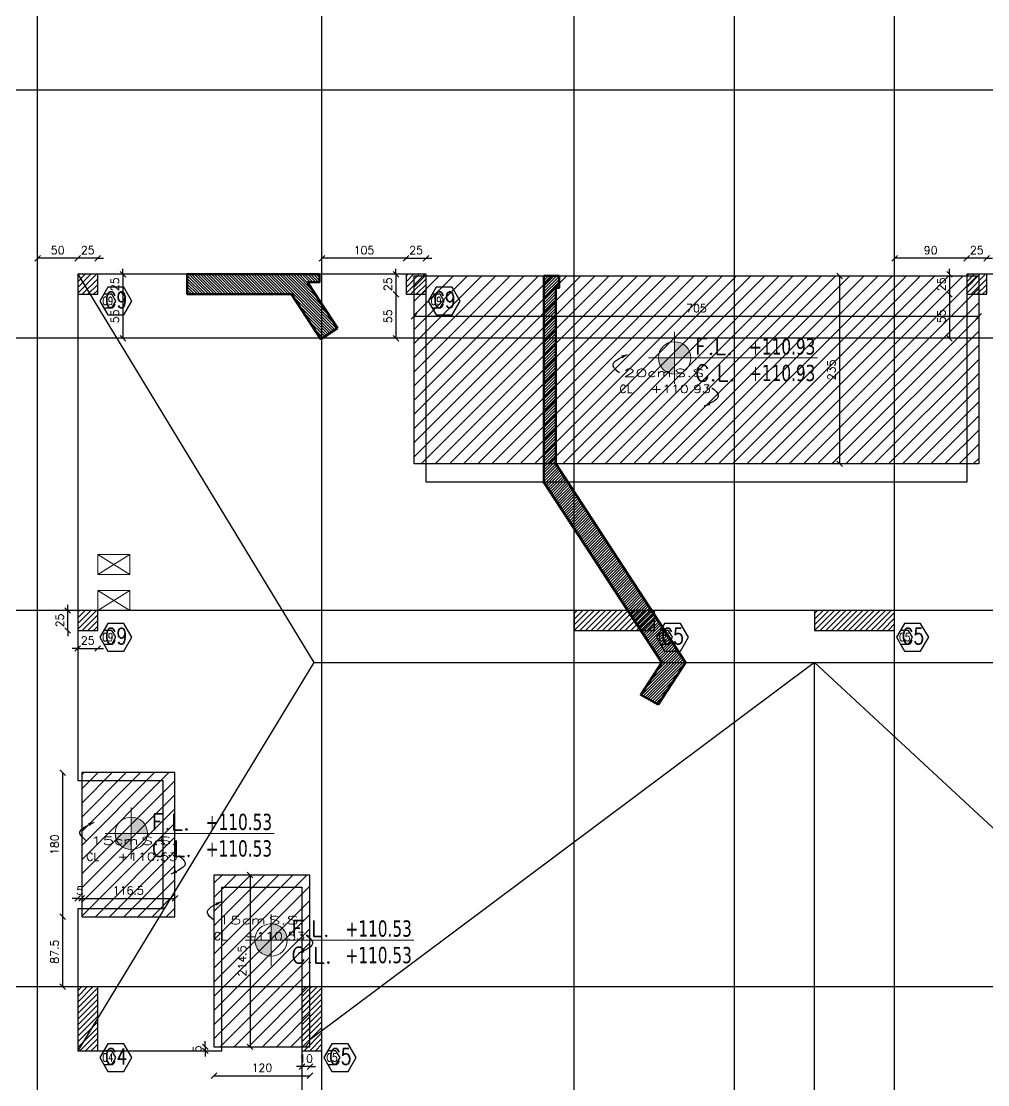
# Model space of a CAD drawing. Header units: inches. Extents: x -48 to 777, y -156 to 510.
# Drawn here: x 640.67 to 652.74, y -108.08 to -94.79 of the extents above; entities that cross this region are included whole.
import ezdxf
from ezdxf.enums import TextEntityAlignment as Align

# ---------------------------------------------------------------- set-up
doc = ezdxf.new("R2010")
doc.units = ezdxf.units.IN
doc.header["$MEASUREMENT"] = 0
doc.linetypes.add('NUHA', pattern=[1.45, 0.75, -0.25, 0.2, -0.25])
doc.layers.get('Defpoints').update_dxf_attribs({"lineweight": 5})
for name, color, linetype, lineweight in [('A-PILLARS', 1, 'Continuous', 60), ('A-SIGNS1', 20, 'Continuous', 15), ('A-SIGNS2', 30, 'Continuous', 15), ('H-PILLARS', 61, 'Continuous', 5), ('str-shaft', 1, 'Continuous', 5)]:
    doc.layers.add(name, color=color, linetype=linetype, lineweight=lineweight)
doc.layers.add('HH-DARK GREY', color=7, linetype='Continuous', lineweight=5, true_color=0x404040)
for name, color, linetype in [('Str-Axes', 8, 'Continuous'), ('str-col-hatch', 8, 'Continuous'), ('str-COL-TAG-100', 1, 'Continuous'), ('str-COL-TAG-50', 7, 'Continuous'), ('str-columns', 3, 'Continuous'), ('str-sunken-slabs', 5, 'Continuous')]:
    doc.layers.add(name, color=color, linetype=linetype)
doc.styles.add('ROMAN', font='ROMANS.SHX')
doc.styles.add('ROMAND', font='verdana.ttf')
doc.styles.add('ROMANS', font='romans__.ttf', dxfattribs={"height": 0.14})
doc.dimstyles.new('structure', dxfattribs={"dimtxt": 0.1, "dimasz": 0.07, "dimexe": 0.18, "dimexo": 1, "dimgap": 0.05, "dimtad": 1, "dimdec": 1, "dimlfac": 100, "dimrnd": 0.5, "dimdsep": 46, "dimtxsty": 'ROMAN', "dimblk1": 'OBLIQUE', "dimblk2": 'OBLIQUE', "dimsah": 1, "dimcen": 0.009, "dimse1": 1, "dimse2": 1, "dimclrd": 4, "dimclre": 9, "dimclrt": 1, "dimadec": 0, "dimazin": 0, "dimtfac": 0.066667, "dimtdec": 1, "dimtix": 1, "dimtmove": 2, "dimatfit": 3, "dimldrblk": 'OBLIQUE', "dimfxl": 0.18, "dimtolj": 1, "dimarcsym": 0})
pattern_1 = [(45, (645.39616, -335.52274), (-0.08838835, 0.08838835), [])]
pattern_2 = [(225, (452.044224, -42.36952), (0.0176776695, -0.0176776695), [])]
pattern_3 = [(315, (587.050737, -292.808383), (0.0176776695, 0.0176776695), [])]

# ---------------------------------------------------------------- blocks, each defined once
blk = doc.blocks.new('GXFHGCGFCD')
at = {"layer": 'A-SIGNS1', "linetype": 'NUHA'}
h = blk.add_hatch(color=256, dxfattribs=at)
h.paths.add_polyline_path([(90.382, 61.33), (90.382, 61.17), (90.542, 61.17, 0.414214)])
h.paths.add_polyline_path([(90.382, 61.17), (90.222, 61.17, 0.414214), (90.382, 61.01)])
at = {"layer": 'A-SIGNS1'}
for p, q in [((90.382, 60.914), (90.382, 61.426)), ((90.126, 61.17), (91.79, 61.17))]:
    blk.add_line(p, q, dxfattribs=at)
blk.add_circle((90.382, 61.17), 0.16, dxfattribs=at)
blk = doc.blocks.new('DGXFHXFGDFD')
at = {"layer": 'A-SIGNS1'}
blk.add_blockref('GXFHGCGFCD', (0, 0), dxfattribs=at)
at = {"layer": 'A-SIGNS2', "linetype": 'NUHA', "style": 'ROMANS'}
for s, p in [('F.L.', (90.583, 61.203)), ('C.L.', (90.583, 60.941))]:
    blk.add_text(s, height=0.16, dxfattribs=at).set_placement(p)
at = {"layer": 'A-SIGNS2', "style": 'ROMANS', "width": 0.910135, "flags": 4}
for tag, p, p2 in [('NIV.FINI', (91.116, 61.203), (91.79, 61.203)), ('NIV.BETON', (91.116, 60.941), (91.79, 60.941))]:
    blk.add_attdef(tag, text='', height=0.16, dxfattribs=at).set_placement(p, p2, align=Align.FIT)
blk = doc.blocks.new('tags')
at = {"layer": 'str-COL-TAG-100', "color": 2}
blk.add_lwpolyline([(0.125, -0.262), (0.325, -0.262), (0.425, -0.088), (0.325, 0.085), (0.125, 0.085), (0.025, -0.088)], close=True, dxfattribs=at)
at = {"layer": 'str-COL-TAG-50', "color": 2}
blk.add_lwpolyline([(0.075, -0.175), (0.175, -0.175), (0.225, -0.088), (0.175, -0.002), (0.075, -0.002), (0.025, -0.088)], close=True, dxfattribs=at)
at = {"layer": 'str-COL-TAG-100', "color": 1, "style": 'ROMANS', "width": 0.699426}
blk.add_attdef('NUMBER', text='', height=0.2, dxfattribs=at).set_placement((0.092, -0.174), (0.368, -0.174), align=Align.FIT)
at = {"layer": 'str-COL-TAG-50', "color": 1, "style": 'ROMANS', "width": 0.697102}
blk.add_attdef('NUMBER', text='', height=0.1, dxfattribs=at).set_placement((0.056, -0.138), (0.194, -0.138), align=Align.FIT)
blk = doc.blocks.new('_Oblique')
at = {"color": 0, "linetype": 'ByBlock', "lineweight": -2}
blk.add_line((-0.5, -0.5), (0.5, 0.5), dxfattribs=at)
blk = doc.blocks.new('*D2442')
at = {"layer": 'Defpoints', "color": 0, "transparency": 16777216}
for p in [(645.473, -98.204), (645.347, -98.754), (645.473, -98.754)]:
    blk.add_point(p, dxfattribs=at)
at = {"layer": 'str-sunken-slabs', "color": 4, "lineweight": -2, "transparency": 16777216}
blk.add_line((645.347, -98.204), (645.347, -98.754), dxfattribs=at)
at = {"layer": 'str-sunken-slabs', "color": 4, "lineweight": -2, "transparency": 16777216, "xscale": 0.07, "yscale": 0.07, "zscale": 0.07}
for p, rotation in [((645.347, -98.204), 90), ((645.347, -98.754), 270)]:
    blk.add_blockref('_Oblique', p, dxfattribs=dict(at, rotation=rotation))
at = {"layer": 'str-sunken-slabs', "color": 1, "transparency": 16777216, "insert": (645.247, -98.479), "char_height": 0.1, "attachment_point": 5, "rotation": 90, "style": 'ROMAN'}
blk.add_mtext('\\A1;55', dxfattribs=at)
blk = doc.blocks.new('*D2443')
at = {"layer": 'Defpoints', "color": 0, "transparency": 16777216}
for p in [(645.473, -97.954), (645.347, -98.204), (645.473, -98.204)]:
    blk.add_point(p, dxfattribs=at)
at = {"layer": 'str-sunken-slabs', "color": 4, "lineweight": -2, "transparency": 16777216}
for p, q in [((645.347, -97.954), (645.347, -97.884)), ((645.347, -97.954), (645.347, -98.204)), ((645.347, -98.204), (645.347, -98.274))]:
    blk.add_line(p, q, dxfattribs=at)
at = {"layer": 'str-sunken-slabs', "color": 4, "lineweight": -2, "transparency": 16777216, "xscale": 0.07, "yscale": 0.07, "zscale": 0.07}
for p, rotation in [((645.347, -97.954), 270), ((645.347, -98.204), 90)]:
    blk.add_blockref('_Oblique', p, dxfattribs=dict(at, rotation=rotation))
at = {"layer": 'str-sunken-slabs', "color": 1, "transparency": 16777216, "insert": (645.247, -98.079), "char_height": 0.1, "attachment_point": 5, "rotation": 90, "style": 'ROMAN'}
blk.add_mtext('\\A1;25', dxfattribs=at)
blk = doc.blocks.new('*D2444')
at = {"layer": 'Defpoints', "color": 0, "transparency": 16777216}
for p in [(645.723, -97.754), (645.473, -97.954), (645.723, -97.954)]:
    blk.add_point(p, dxfattribs=at)
at = {"layer": 'str-sunken-slabs', "color": 4, "lineweight": -2, "transparency": 16777216}
for p, q in [((645.473, -97.754), (645.403, -97.754)), ((645.473, -97.754), (645.723, -97.754)), ((645.723, -97.754), (645.793, -97.754))]:
    blk.add_line(p, q, dxfattribs=at)
at = {"layer": 'str-sunken-slabs', "color": 4, "lineweight": -2, "transparency": 16777216, "xscale": 0.07, "yscale": 0.07, "zscale": 0.07}
blk.add_blockref('_Oblique', (645.473, -97.754), dxfattribs=at)
at = {"layer": 'str-sunken-slabs', "color": 4, "lineweight": -2, "transparency": 16777216, "xscale": 0.07, "yscale": 0.07, "zscale": 0.07, "rotation": 180}
blk.add_blockref('_Oblique', (645.723, -97.754), dxfattribs=at)
at = {"layer": 'str-sunken-slabs', "color": 1, "transparency": 16777216, "insert": (645.598, -97.654), "char_height": 0.1, "attachment_point": 5, "style": 'ROMAN'}
blk.add_mtext('\\A1;25', dxfattribs=at)
blk = doc.blocks.new('*D2445')
at = {"layer": 'Defpoints', "color": 0, "transparency": 16777216}
for p in [(644.423, -97.754), (644.423, -97.954), (645.473, -97.954)]:
    blk.add_point(p, dxfattribs=at)
at = {"layer": 'str-sunken-slabs', "color": 4, "lineweight": -2, "transparency": 16777216}
blk.add_line((645.473, -97.754), (644.423, -97.754), dxfattribs=at)
at = {"layer": 'str-sunken-slabs', "color": 4, "lineweight": -2, "transparency": 16777216, "xscale": 0.07, "yscale": 0.07, "zscale": 0.07}
for p, rotation in [((644.423, -97.754), 179.9999999999985), ((645.473, -97.754), 359.9999999999985)]:
    blk.add_blockref('_Oblique', p, dxfattribs=dict(at, rotation=rotation))
at = {"layer": 'str-sunken-slabs', "color": 1, "transparency": 16777216, "insert": (644.948, -97.654), "char_height": 0.1, "attachment_point": 5, "style": 'ROMAN'}
blk.add_mtext('\\A1;105', dxfattribs=at)
blk = doc.blocks.new('*D2446')
at = {"layer": 'Defpoints', "color": 0, "transparency": 16777216}
for p in [(641.373, -97.754), (641.373, -97.954), (641.623, -97.954)]:
    blk.add_point(p, dxfattribs=at)
at = {"layer": 'str-sunken-slabs', "color": 4, "lineweight": -2, "transparency": 16777216}
for p, q in [((641.373, -97.754), (641.303, -97.754)), ((641.623, -97.754), (641.373, -97.754)), ((641.623, -97.754), (641.693, -97.754))]:
    blk.add_line(p, q, dxfattribs=at)
at = {"layer": 'str-sunken-slabs', "color": 4, "lineweight": -2, "transparency": 16777216, "xscale": 0.07, "yscale": 0.07, "zscale": 0.07}
blk.add_blockref('_Oblique', (641.373, -97.754), dxfattribs=at)
at = {"layer": 'str-sunken-slabs', "color": 4, "lineweight": -2, "transparency": 16777216, "xscale": 0.07, "yscale": 0.07, "zscale": 0.07, "rotation": 180}
blk.add_blockref('_Oblique', (641.623, -97.754), dxfattribs=at)
at = {"layer": 'str-sunken-slabs', "color": 1, "transparency": 16777216, "insert": (641.498, -97.654), "char_height": 0.1, "attachment_point": 5, "style": 'ROMAN'}
blk.add_mtext('\\A1;25', dxfattribs=at)
blk = doc.blocks.new('*D2447')
at = {"layer": 'Defpoints', "color": 0, "transparency": 16777216}
for p in [(640.873, -97.754), (640.873, -97.954), (641.373, -97.954)]:
    blk.add_point(p, dxfattribs=at)
at = {"layer": 'str-sunken-slabs', "color": 4, "lineweight": -2, "transparency": 16777216}
blk.add_line((641.373, -97.754), (640.873, -97.754), dxfattribs=at)
at = {"layer": 'str-sunken-slabs', "color": 4, "lineweight": -2, "transparency": 16777216, "xscale": 0.07, "yscale": 0.07, "zscale": 0.07}
for p, rotation in [((640.873, -97.754), 180.0000000133402), ((641.373, -97.754), 1.334020893750676e-08)]:
    blk.add_blockref('_Oblique', p, dxfattribs=dict(at, rotation=rotation))
at = {"layer": 'str-sunken-slabs', "color": 1, "transparency": 16777216, "insert": (641.123, -97.654), "char_height": 0.1, "attachment_point": 5, "rotation": 0, "style": 'ROMAN'}
blk.add_mtext('\\A1;50', dxfattribs=at)
blk = doc.blocks.new('*D2448')
at = {"layer": 'Defpoints', "color": 0, "transparency": 16777216}
for p in [(641.623, -97.954), (641.623, -98.204), (641.937, -98.204)]:
    blk.add_point(p, dxfattribs=at)
at = {"layer": 'str-sunken-slabs', "color": 4, "lineweight": -2, "transparency": 16777216}
for p, q in [((641.937, -97.954), (641.937, -97.884)), ((641.937, -97.954), (641.937, -98.204)), ((641.937, -98.204), (641.937, -98.274))]:
    blk.add_line(p, q, dxfattribs=at)
at = {"layer": 'str-sunken-slabs', "color": 4, "lineweight": -2, "transparency": 16777216, "xscale": 0.07, "yscale": 0.07, "zscale": 0.07}
for p, rotation in [((641.937, -97.954), 270), ((641.937, -98.204), 90)]:
    blk.add_blockref('_Oblique', p, dxfattribs=dict(at, rotation=rotation))
at = {"layer": 'str-sunken-slabs', "color": 1, "transparency": 16777216, "insert": (641.837, -98.079), "char_height": 0.1, "attachment_point": 5, "rotation": 90, "style": 'ROMAN'}
blk.add_mtext('\\A1;25', dxfattribs=at)
blk = doc.blocks.new('*D2449')
at = {"layer": 'Defpoints', "color": 0, "transparency": 16777216}
for p in [(641.623, -98.204), (641.623, -98.754), (641.937, -98.754)]:
    blk.add_point(p, dxfattribs=at)
at = {"layer": 'str-sunken-slabs', "color": 4, "lineweight": -2, "transparency": 16777216}
blk.add_line((641.937, -98.204), (641.937, -98.754), dxfattribs=at)
at = {"layer": 'str-sunken-slabs', "color": 4, "lineweight": -2, "transparency": 16777216, "xscale": 0.07, "yscale": 0.07, "zscale": 0.07}
for p, rotation in [((641.937, -98.204), 90), ((641.937, -98.754), 270)]:
    blk.add_blockref('_Oblique', p, dxfattribs=dict(at, rotation=rotation))
at = {"layer": 'str-sunken-slabs', "color": 1, "transparency": 16777216, "insert": (641.837, -98.479), "char_height": 0.1, "attachment_point": 5, "rotation": 90, "style": 'ROMAN'}
blk.add_mtext('\\A1;55', dxfattribs=at)
blk = doc.blocks.new('*D2450')
at = {"layer": 'Defpoints', "color": 0, "transparency": 16777216}
for p in [(652.473, -97.754), (652.473, -97.954), (652.723, -97.954)]:
    blk.add_point(p, dxfattribs=at)
at = {"layer": 'str-sunken-slabs', "color": 4, "lineweight": -2, "transparency": 16777216}
for p, q in [((652.473, -97.754), (652.403, -97.754)), ((652.723, -97.754), (652.473, -97.754)), ((652.723, -97.754), (652.793, -97.754))]:
    blk.add_line(p, q, dxfattribs=at)
at = {"layer": 'str-sunken-slabs', "color": 4, "lineweight": -2, "transparency": 16777216, "xscale": 0.07, "yscale": 0.07, "zscale": 0.07}
blk.add_blockref('_Oblique', (652.473, -97.754), dxfattribs=at)
at = {"layer": 'str-sunken-slabs', "color": 4, "lineweight": -2, "transparency": 16777216, "xscale": 0.07, "yscale": 0.07, "zscale": 0.07, "rotation": 180}
blk.add_blockref('_Oblique', (652.723, -97.754), dxfattribs=at)
at = {"layer": 'str-sunken-slabs', "color": 1, "transparency": 16777216, "insert": (652.598, -97.654), "char_height": 0.1, "attachment_point": 5, "style": 'ROMAN'}
blk.add_mtext('\\A1;25', dxfattribs=at)
blk = doc.blocks.new('*D2451')
at = {"layer": 'Defpoints', "color": 0, "transparency": 16777216}
for p in [(651.573, -97.754), (651.573, -97.954), (652.473, -97.954)]:
    blk.add_point(p, dxfattribs=at)
at = {"layer": 'str-sunken-slabs', "color": 4, "lineweight": -2, "transparency": 16777216}
blk.add_line((652.473, -97.754), (651.573, -97.754), dxfattribs=at)
at = {"layer": 'str-sunken-slabs', "color": 4, "lineweight": -2, "transparency": 16777216, "xscale": 0.07, "yscale": 0.07, "zscale": 0.07, "rotation": 180}
blk.add_blockref('_Oblique', (651.573, -97.754), dxfattribs=at)
at = {"layer": 'str-sunken-slabs', "color": 4, "lineweight": -2, "transparency": 16777216, "xscale": 0.07, "yscale": 0.07, "zscale": 0.07}
blk.add_blockref('_Oblique', (652.473, -97.754), dxfattribs=at)
at = {"layer": 'str-sunken-slabs', "color": 1, "transparency": 16777216, "insert": (652.023, -97.654), "char_height": 0.1, "attachment_point": 5, "style": 'ROMAN'}
blk.add_mtext('\\A1;90', dxfattribs=at)
blk = doc.blocks.new('*D2452')
at = {"layer": 'Defpoints', "color": 0, "transparency": 16777216}
for p in [(652.473, -97.954), (652.258, -98.204), (652.473, -98.204)]:
    blk.add_point(p, dxfattribs=at)
at = {"layer": 'str-sunken-slabs', "color": 4, "lineweight": -2, "transparency": 16777216}
for p, q in [((652.258, -97.954), (652.258, -97.884)), ((652.258, -97.954), (652.258, -98.204)), ((652.258, -98.204), (652.258, -98.274))]:
    blk.add_line(p, q, dxfattribs=at)
at = {"layer": 'str-sunken-slabs', "color": 4, "lineweight": -2, "transparency": 16777216, "xscale": 0.07, "yscale": 0.07, "zscale": 0.07}
for p, rotation in [((652.258, -97.954), 270), ((652.258, -98.204), 90)]:
    blk.add_blockref('_Oblique', p, dxfattribs=dict(at, rotation=rotation))
at = {"layer": 'str-sunken-slabs', "color": 1, "transparency": 16777216, "insert": (652.158, -98.079), "char_height": 0.1, "attachment_point": 5, "rotation": 90, "style": 'ROMAN'}
blk.add_mtext('\\A1;25', dxfattribs=at)
blk = doc.blocks.new('*D2453')
at = {"layer": 'Defpoints', "color": 0, "transparency": 16777216}
for p in [(652.473, -98.204), (652.258, -98.754), (652.473, -98.754)]:
    blk.add_point(p, dxfattribs=at)
at = {"layer": 'str-sunken-slabs', "color": 4, "lineweight": -2, "transparency": 16777216}
blk.add_line((652.258, -98.204), (652.258, -98.754), dxfattribs=at)
at = {"layer": 'str-sunken-slabs', "color": 4, "lineweight": -2, "transparency": 16777216, "xscale": 0.07, "yscale": 0.07, "zscale": 0.07}
for p, rotation in [((652.258, -98.204), 90), ((652.258, -98.754), 270)]:
    blk.add_blockref('_Oblique', p, dxfattribs=dict(at, rotation=rotation))
at = {"layer": 'str-sunken-slabs', "color": 1, "transparency": 16777216, "insert": (652.158, -98.479), "char_height": 0.1, "attachment_point": 5, "rotation": 90, "style": 'ROMAN'}
blk.add_mtext('\\A1;55', dxfattribs=at)
blk = doc.blocks.new('*D2456')
at = {"layer": 'Defpoints', "color": 0, "transparency": 16777216}
for p in [(641.373, -102.404), (641.623, -102.404), (641.623, -102.629)]:
    blk.add_point(p, dxfattribs=at)
at = {"layer": 'str-sunken-slabs', "color": 4, "lineweight": -2, "transparency": 16777216}
for p, q in [((641.373, -102.629), (641.303, -102.629)), ((641.373, -102.629), (641.623, -102.629)), ((641.623, -102.629), (641.693, -102.629))]:
    blk.add_line(p, q, dxfattribs=at)
at = {"layer": 'str-sunken-slabs', "color": 4, "lineweight": -2, "transparency": 16777216, "xscale": 0.07, "yscale": 0.07, "zscale": 0.07}
blk.add_blockref('_Oblique', (641.373, -102.629), dxfattribs=at)
at = {"layer": 'str-sunken-slabs', "color": 4, "lineweight": -2, "transparency": 16777216, "xscale": 0.07, "yscale": 0.07, "zscale": 0.07, "rotation": 180}
blk.add_blockref('_Oblique', (641.623, -102.629), dxfattribs=at)
at = {"layer": 'str-sunken-slabs', "color": 1, "transparency": 16777216, "insert": (641.498, -102.529), "char_height": 0.1, "attachment_point": 5, "style": 'ROMAN'}
blk.add_mtext('\\A1;25', dxfattribs=at)
blk = doc.blocks.new('*D2457')
at = {"layer": 'Defpoints', "color": 0, "transparency": 16777216}
for p in [(641.248, -102.154), (641.373, -102.154), (641.373, -102.404)]:
    blk.add_point(p, dxfattribs=at)
at = {"layer": 'str-sunken-slabs', "color": 4, "lineweight": -2, "transparency": 16777216}
for p, q in [((641.248, -102.154), (641.248, -102.084)), ((641.248, -102.404), (641.248, -102.154)), ((641.248, -102.404), (641.248, -102.474))]:
    blk.add_line(p, q, dxfattribs=at)
at = {"layer": 'str-sunken-slabs', "color": 4, "lineweight": -2, "transparency": 16777216, "xscale": 0.07, "yscale": 0.07, "zscale": 0.07}
for p, rotation in [((641.248, -102.154), 270), ((641.248, -102.404), 90)]:
    blk.add_blockref('_Oblique', p, dxfattribs=dict(at, rotation=rotation))
at = {"layer": 'str-sunken-slabs', "color": 1, "transparency": 16777216, "insert": (641.148, -102.279), "char_height": 0.1, "attachment_point": 5, "rotation": 90, "style": 'ROMAN'}
blk.add_mtext('\\A1;25', dxfattribs=at)
blk = doc.blocks.new('*D2461')
at = {"layer": 'Defpoints', "color": 0, "transparency": 16777216}
for p in [(641.423, -105.751), (641.373, -105.88), (641.423, -105.88)]:
    blk.add_point(p, dxfattribs=at)
at = {"layer": 'str-sunken-slabs', "color": 4, "lineweight": -2, "transparency": 16777216}
for p, q in [((641.373, -105.751), (641.303, -105.751)), ((641.373, -105.751), (641.423, -105.751)), ((641.423, -105.751), (641.493, -105.751))]:
    blk.add_line(p, q, dxfattribs=at)
at = {"layer": 'str-sunken-slabs', "color": 4, "lineweight": -2, "transparency": 16777216, "xscale": 0.07, "yscale": 0.07, "zscale": 0.07}
blk.add_blockref('_Oblique', (641.373, -105.751), dxfattribs=at)
at = {"layer": 'str-sunken-slabs', "color": 4, "lineweight": -2, "transparency": 16777216, "xscale": 0.07, "yscale": 0.07, "zscale": 0.07, "rotation": 180}
blk.add_blockref('_Oblique', (641.423, -105.751), dxfattribs=at)
at = {"layer": 'str-sunken-slabs', "color": 1, "transparency": 16777216, "insert": (641.398, -105.651), "char_height": 0.1, "attachment_point": 5, "style": 'ROMAN'}
blk.add_mtext('\\A1;5', dxfattribs=at)
blk = doc.blocks.new('*D2500')
at = {"layer": 'Defpoints', "color": 0, "transparency": 16777216}
for p in [(643.073, -107.605), (644.273, -107.605), (644.273, -107.966)]:
    blk.add_point(p, dxfattribs=at)
at = {"layer": 'str-sunken-slabs', "color": 4, "lineweight": -2, "transparency": 16777216}
blk.add_line((643.073, -107.966), (644.273, -107.966), dxfattribs=at)
at = {"layer": 'str-sunken-slabs', "color": 4, "lineweight": -2, "transparency": 16777216, "xscale": 0.07, "yscale": 0.07, "zscale": 0.07, "rotation": 180}
blk.add_blockref('_Oblique', (643.073, -107.966), dxfattribs=at)
at = {"layer": 'str-sunken-slabs', "color": 4, "lineweight": -2, "transparency": 16777216, "xscale": 0.07, "yscale": 0.07, "zscale": 0.07}
blk.add_blockref('_Oblique', (644.273, -107.966), dxfattribs=at)
at = {"layer": 'str-sunken-slabs', "color": 1, "transparency": 16777216, "insert": (643.673, -107.866), "char_height": 0.1, "attachment_point": 5, "style": 'ROMAN'}
blk.add_mtext('\\A1;120', dxfattribs=at)
blk = doc.blocks.new('*D2501')
at = {"layer": 'Defpoints', "color": 0, "transparency": 16777216}
for p in [(644.173, -107.605), (644.273, -107.605), (644.173, -107.851)]:
    blk.add_point(p, dxfattribs=at)
at = {"layer": 'str-sunken-slabs', "color": 4, "lineweight": -2, "transparency": 16777216}
for p, q in [((644.173, -107.851), (644.103, -107.851)), ((644.273, -107.851), (644.173, -107.851)), ((644.273, -107.851), (644.343, -107.851))]:
    blk.add_line(p, q, dxfattribs=at)
at = {"layer": 'str-sunken-slabs', "color": 4, "lineweight": -2, "transparency": 16777216, "xscale": 0.07, "yscale": 0.07, "zscale": 0.07}
for p, rotation in [((644.173, -107.851), 359.9999999819084), ((644.273, -107.851), 179.9999999819084)]:
    blk.add_blockref('_Oblique', p, dxfattribs=dict(at, rotation=rotation))
at = {"layer": 'str-sunken-slabs', "color": 1, "transparency": 16777216, "insert": (644.223, -107.751), "char_height": 0.1, "attachment_point": 5, "rotation": 360, "style": 'ROMAN'}
blk.add_mtext('\\A1;10', dxfattribs=at)
blk = doc.blocks.new('*D2502')
at = {"layer": 'Defpoints', "color": 0, "transparency": 16777216}
for p in [(641.423, -104.18), (641.185, -105.98), (641.423, -105.98)]:
    blk.add_point(p, dxfattribs=at)
at = {"layer": 'str-sunken-slabs', "color": 4, "lineweight": -2, "transparency": 16777216}
blk.add_line((641.185, -104.18), (641.185, -105.98), dxfattribs=at)
at = {"layer": 'str-sunken-slabs', "color": 4, "lineweight": -2, "transparency": 16777216, "xscale": 0.07, "yscale": 0.07, "zscale": 0.07}
for p, rotation in [((641.185, -104.18), 90), ((641.185, -105.98), 270)]:
    blk.add_blockref('_Oblique', p, dxfattribs=dict(at, rotation=rotation))
at = {"layer": 'str-sunken-slabs', "color": 1, "transparency": 16777216, "insert": (641.085, -105.08), "char_height": 0.1, "attachment_point": 5, "rotation": 90, "style": 'ROMAN'}
blk.add_mtext('\\A1;180', dxfattribs=at)
blk = doc.blocks.new('*D2503')
at = {"layer": 'Defpoints', "color": 0, "transparency": 16777216}
for p in [(641.423, -105.751), (642.587, -105.751), (642.587, -105.751)]:
    blk.add_point(p, dxfattribs=at)
at = {"layer": 'str-sunken-slabs', "color": 4, "lineweight": -2, "transparency": 16777216}
blk.add_line((641.423, -105.751), (642.587, -105.751), dxfattribs=at)
at = {"layer": 'str-sunken-slabs', "color": 4, "lineweight": -2, "transparency": 16777216, "xscale": 0.07, "yscale": 0.07, "zscale": 0.07, "rotation": 180}
blk.add_blockref('_Oblique', (641.423, -105.751), dxfattribs=at)
at = {"layer": 'str-sunken-slabs', "color": 4, "lineweight": -2, "transparency": 16777216, "xscale": 0.07, "yscale": 0.07, "zscale": 0.07}
blk.add_blockref('_Oblique', (642.587, -105.751), dxfattribs=at)
at = {"layer": 'str-sunken-slabs', "color": 1, "transparency": 16777216, "insert": (642.005, -105.651), "char_height": 0.1, "attachment_point": 5, "style": 'ROMAN'}
blk.add_mtext('\\A1;116.5', dxfattribs=at)
blk = doc.blocks.new('*D2504')
at = {"layer": 'Defpoints', "color": 0, "transparency": 16777216}
for p in [(641.185, -105.98), (641.185, -106.854), (641.185, -106.854)]:
    blk.add_point(p, dxfattribs=at)
at = {"layer": 'str-sunken-slabs', "color": 4, "lineweight": -2, "transparency": 16777216}
blk.add_line((641.185, -105.98), (641.185, -106.854), dxfattribs=at)
at = {"layer": 'str-sunken-slabs', "color": 4, "lineweight": -2, "transparency": 16777216, "xscale": 0.07, "yscale": 0.07, "zscale": 0.07}
for p, rotation in [((641.185, -105.98), 90), ((641.185, -106.854), 270)]:
    blk.add_blockref('_Oblique', p, dxfattribs=dict(at, rotation=rotation))
at = {"layer": 'str-sunken-slabs', "color": 1, "transparency": 16777216, "insert": (641.085, -106.417), "char_height": 0.1, "attachment_point": 5, "rotation": 90, "style": 'ROMAN'}
blk.add_mtext('\\A1;87.5', dxfattribs=at)
blk = doc.blocks.new('*D2505')
at = {"layer": 'Defpoints', "color": 0, "transparency": 16777216}
for p in [(643.525, -105.459), (643.525, -107.605), (643.525, -107.605)]:
    blk.add_point(p, dxfattribs=at)
at = {"layer": 'str-sunken-slabs', "color": 4, "lineweight": -2, "transparency": 16777216}
blk.add_line((643.525, -105.459), (643.525, -107.605), dxfattribs=at)
at = {"layer": 'str-sunken-slabs', "color": 4, "lineweight": -2, "transparency": 16777216, "xscale": 0.07, "yscale": 0.07, "zscale": 0.07}
for p, rotation in [((643.525, -105.459), 90), ((643.525, -107.605), 270)]:
    blk.add_blockref('_Oblique', p, dxfattribs=dict(at, rotation=rotation))
at = {"layer": 'str-sunken-slabs', "color": 1, "transparency": 16777216, "insert": (643.425, -106.532), "char_height": 0.1, "attachment_point": 5, "rotation": 90, "style": 'ROMAN'}
blk.add_mtext('\\A1;214.5', dxfattribs=at)
blk = doc.blocks.new('*D2506')
at = {"layer": 'Defpoints', "color": 0, "transparency": 16777216}
for p in [(643.073, -107.605), (642.965, -107.655), (643.073, -107.655)]:
    blk.add_point(p, dxfattribs=at)
at = {"layer": 'str-sunken-slabs', "color": 4, "lineweight": -2, "transparency": 16777216}
for p, q in [((642.965, -107.605), (642.965, -107.535)), ((642.965, -107.605), (642.965, -107.655)), ((642.965, -107.655), (642.965, -107.725))]:
    blk.add_line(p, q, dxfattribs=at)
at = {"layer": 'str-sunken-slabs', "color": 4, "lineweight": -2, "transparency": 16777216, "xscale": 0.07, "yscale": 0.07, "zscale": 0.07}
for p, rotation in [((642.965, -107.605), 270), ((642.965, -107.655), 90)]:
    blk.add_blockref('_Oblique', p, dxfattribs=dict(at, rotation=rotation))
at = {"layer": 'str-sunken-slabs', "color": 1, "transparency": 16777216, "insert": (642.865, -107.63), "char_height": 0.1, "attachment_point": 5, "rotation": 90, "style": 'ROMAN'}
blk.add_mtext('\\A1;5', dxfattribs=at)
blk = doc.blocks.new('*D2507')
at = {"layer": 'Defpoints', "color": 0, "transparency": 16777216}
for p in [(652.623, -98.479), (645.573, -98.917), (652.623, -98.917)]:
    blk.add_point(p, dxfattribs=at)
at = {"layer": 'str-sunken-slabs', "color": 4, "lineweight": -2, "transparency": 16777216}
blk.add_line((645.573, -98.479), (652.623, -98.479), dxfattribs=at)
at = {"layer": 'str-sunken-slabs', "color": 4, "lineweight": -2, "transparency": 16777216, "xscale": 0.07, "yscale": 0.07, "zscale": 0.07, "rotation": 180}
blk.add_blockref('_Oblique', (645.573, -98.479), dxfattribs=at)
at = {"layer": 'str-sunken-slabs', "color": 4, "lineweight": -2, "transparency": 16777216, "xscale": 0.07, "yscale": 0.07, "zscale": 0.07}
blk.add_blockref('_Oblique', (652.623, -98.479), dxfattribs=at)
at = {"layer": 'str-sunken-slabs', "color": 1, "transparency": 16777216, "insert": (649.098, -98.379), "char_height": 0.1, "attachment_point": 5, "style": 'ROMAN'}
blk.add_mtext('\\A1;705', dxfattribs=at)
blk = doc.blocks.new('*D2508')
at = {"layer": 'Defpoints', "color": 0, "transparency": 16777216}
for p in [(650.54, -97.974), (650.54, -100.322), (650.886, -100.322)]:
    blk.add_point(p, dxfattribs=at)
at = {"layer": 'str-sunken-slabs', "color": 4, "lineweight": -2, "transparency": 16777216}
blk.add_line((650.886, -97.974), (650.886, -100.322), dxfattribs=at)
at = {"layer": 'str-sunken-slabs', "color": 4, "lineweight": -2, "transparency": 16777216, "xscale": 0.07, "yscale": 0.07, "zscale": 0.07}
for p, rotation in [((650.886, -97.974), 90), ((650.886, -100.322), 270)]:
    blk.add_blockref('_Oblique', p, dxfattribs=dict(at, rotation=rotation))
at = {"layer": 'str-sunken-slabs', "color": 1, "transparency": 16777216, "insert": (650.786, -99.148), "char_height": 0.1, "attachment_point": 5, "rotation": 90, "style": 'ROMAN'}
blk.add_mtext('\\A1;235', dxfattribs=at)
blk = doc.blocks.new('DALLE-P')
at = {"color": 5}
for points in [[(-4.66, 3.29, 0, 0.4, 0), (-5.35, 2.97, 0.4, 0.4, 0)], [(4.91, -3.19, 0, 0.4, 0), (5.6, -2.87, 0.4, 0.4, 0)]]:
    blk.add_lwpolyline(points, format="xyseb", dxfattribs=at)
for points in [[(-5.65, 0.97), (-6.44, 1.88), (-4.66, 3.29)], [(5.9, -0.87), (6.69, -1.78), (4.91, -3.19)]]:
    blk.add_spline(points, degree=3, dxfattribs=at)
at = {"color": 1, "style": 'ROMANS', "width": 1.302339}
blk.add_text('cm', height=1, dxfattribs=at).set_placement((-2.15, 0.47), (0.85, 0.47), align=Align.FIT)
at = {"color": 1, "style": 'ROMANS'}
blk.add_text('CL', height=1, dxfattribs=at).set_placement((-5.65, -1.53))
for tag, width, p, p2 in [('SLABTHICKNESS', 1.557299, (-5.15, 0.47), (-2.15, 0.47)), ('SLABTYPE', 1.86013, (1.2, 0.47), (5.7, 0.47)), ('CONCRETELEVEL', 1.620528, (-1.75, -1.53), (5.75, -1.53))]:
    blk.add_attdef(tag, text='', height=1, dxfattribs=dict(at, width=width)).set_placement(p, p2, align=Align.FIT)

msp = doc.modelspace()

# ---------------------------------------------------------------- hatches: boundary and pattern name
at = {"layer": 'H-PILLARS'}
h = msp.add_hatch(dxfattribs=at)
h.set_pattern_fill('ANSI31', color=256, scale=0.2, angle=270)
h.set_pattern_definition(pattern_3)
h.paths.add_polyline_path([(644.61615, -98.62783), (644.40676, -98.76441), (644.04105, -98.20379), (642.74105, -98.20379), (642.74105, -97.95379), (644.39105, -97.95379), (644.39105, -98.05379), (644.24589, -98.05379), (644.24589, -98.06024)])
at = {"layer": 'H-PILLARS', "linetype": 'Continuous'}
h = msp.add_hatch(dxfattribs=at)
h.set_pattern_fill('ANSI31', color=256, scale=0.2, angle=-180)
h.set_pattern_definition(pattern_2)
h.paths.add_polyline_path([(648.96349, -102.80481), (647.3435, -100.32154), (647.34349, -98.1238), (647.38349, -98.1238), (647.38349, -97.9738), (647.19349, -97.9738), (647.19349, -100.54916), (648.665, -102.80481), (648.40212, -103.20779), (648.62069, -103.33029)])
at = {"layer": 'HH-DARK GREY'}
h = msp.add_hatch(dxfattribs=at)
h.set_pattern_fill('ANSI31', color=256)
h.set_pattern_definition(pattern_1)
h.paths.add_polyline_path([(645.57293, -97.9738), (652.62276, -97.9738), (652.62276, -100.32154), (645.57293, -100.32154)])
h = msp.add_hatch(dxfattribs=at)
h.set_pattern_fill('ANSI31', color=256)
h.set_pattern_definition(pattern_1)
h.paths.add_polyline_path([(642.58658, -104.17956), (641.42293, -104.17956), (641.42293, -105.97956), (642.58658, -105.97956)])
h = msp.add_hatch(dxfattribs=at)
h.set_pattern_fill('ANSI31', color=256)
h.set_pattern_definition(pattern_1)
h.paths.add_polyline_path([(643.07293, -105.45942), (643.07293, -107.60534), (644.27294, -107.60534), (644.27294, -105.45942)])
at = {"layer": 'str-col-hatch'}
h = msp.add_hatch(dxfattribs=at)
h.set_pattern_fill('ANSI31', color=256, scale=0.4)
h.set_pattern_definition([(45, (-54.756855, -149.012923), (-0.035355339, 0.035355339), [])])
h.paths.add_polyline_path([(641.62294, -97.95379), (641.37294, -97.95379), (641.37294, -98.20379), (641.62294, -98.20379)])
h = msp.add_hatch(dxfattribs=at)
h.set_pattern_fill('ANSI31', color=256, scale=0.4)
h.set_pattern_definition([(45, (-50.656863, -149.012915), (-0.035355339, 0.035355339), [])])
h.paths.add_polyline_path([(645.72293, -97.95378), (645.47293, -97.95378), (645.47293, -98.20378), (645.72293, -98.20378)])
h = msp.add_hatch(dxfattribs=at)
h.set_pattern_fill('ANSI31', color=256, scale=0.4)
h.set_pattern_definition([(45, (-43.657027, -149.01292), (-0.035355339, 0.035355339), [])])
h.paths.add_polyline_path([(652.72277, -97.95379), (652.47277, -97.95379), (652.47277, -98.20379), (652.72277, -98.20379)])
h = msp.add_hatch(dxfattribs=at)
h.set_pattern_fill('ANSI31', color=256, scale=0.4)
h.set_pattern_definition([(45, (-54.756855, -153.212916), (-0.035355339, 0.035355339), [])])
h.paths.add_polyline_path([(641.62294, -102.15378), (641.37294, -102.15378), (641.37294, -102.40378), (641.62294, -102.40378)])
h = msp.add_hatch(dxfattribs=at)
h.set_pattern_fill('ANSI31', color=256, scale=0.4)
h.set_pattern_definition([(45, (-47.806863, -153.11303), (-0.035355339, 0.035355339), [])])
h.paths.add_polyline_path([(647.57293, -102.15378), (647.57293, -102.40378), (648.57293, -102.40378), (648.57293, -102.15378)])
h = msp.add_hatch(dxfattribs=at)
h.set_pattern_fill('ANSI31', color=256, scale=0.4)
h.set_pattern_definition([(45, (-44.806863, -153.11303), (-0.035355339, 0.035355339), [])])
h.paths.add_polyline_path([(650.57293, -102.15378), (650.57293, -102.40378), (651.57293, -102.40378), (651.57293, -102.15378)])
h = msp.add_hatch(dxfattribs=at)
h.set_pattern_fill('ANSI31', color=256, scale=0.4)
h.set_pattern_definition([(45, (-54.756863, -158.36459), (-0.035355339, 0.035355339), [])])
h.paths.add_polyline_path([(641.37293, -106.85534), (641.37293, -107.65534), (641.62293, -107.65534), (641.62293, -106.85534)])
h = msp.add_hatch(dxfattribs=at)
h.set_pattern_fill('ANSI31', color=256, scale=0.4)
h.set_pattern_definition([(45, (-51.956863, -158.36459), (-0.035355339, 0.035355339), [])])
h.paths.add_polyline_path([(644.17293, -106.85534), (644.17293, -107.65534), (644.42293, -107.65534), (644.42293, -106.85534)])
at = {"layer": 'str-sunken-slabs', "linetype": 'Continuous'}
h = msp.add_hatch(dxfattribs=at)
h.set_pattern_fill('ANSI31', color=8, scale=0.2, angle=270)
h.set_pattern_definition(pattern_3)
h.paths.add_polyline_path([(644.61615, -98.62783), (644.40676, -98.76441), (644.04105, -98.20379), (642.74105, -98.20379), (642.74105, -97.95379), (644.39105, -97.95379), (644.39105, -98.05379), (644.24589, -98.05379), (644.24589, -98.06024)])
h = msp.add_hatch(dxfattribs=at)
h.set_pattern_fill('ANSI31', color=8, scale=0.2, angle=-180)
h.set_pattern_definition(pattern_2)
h.paths.add_polyline_path([(648.96349, -102.80481), (647.3435, -100.32154), (647.34349, -98.1238), (647.38349, -98.1238), (647.38349, -97.9738), (647.19349, -97.9738), (647.19349, -100.54916), (648.665, -102.80481), (648.40212, -103.20779), (648.62069, -103.33029)])

# ---------------------------------------------------------------- linework, layer by layer
at = {"layer": 'A-PILLARS'}
for points in [[(644.61615, -98.62783), (644.40676, -98.76441), (644.04105, -98.20379), (642.74105, -98.20379), (642.74105, -97.95379), (644.39105, -97.95379), (644.39105, -98.05379), (644.24589, -98.05379), (644.24589, -98.06024)], [(648.62069, -103.33029), (648.96349, -102.80481), (647.3435, -100.32154), (647.34349, -98.1238), (647.38349, -98.1238), (647.38349, -97.9738), (647.19349, -97.9738), (647.19349, -100.54916), (648.665, -102.80481), (648.40212, -103.20779)]]:
    msp.add_lwpolyline(points, close=True, dxfattribs=at)
at = {"layer": 'Str-Axes', "ltscale": 0.1}
for p, q in [((640.87293, -128.45534), (640.87293, -89.35392)), ((644.42293, -128.45534), (644.42293, -89.35392)), ((647.57293, -128.45534), (647.57293, -89.35392)), ((649.57293, -128.45534), (649.57293, -89.35392)), ((651.57293, -128.45534), (651.57293, -89.35392)), ((663.02273, -95.65392), (634.72293, -95.65392)), ((663.02273, -98.75378), (634.72293, -98.75378)), ((663.02273, -102.15377), (634.72293, -102.15377)), ((663.02273, -106.85378), (634.72293, -106.85378))]:
    msp.add_line(p, q, dxfattribs=at)
at = {"layer": 'str-columns'}
for points in [[(641.62294, -97.95378), (641.37293, -97.95378), (641.37293, -98.20378), (641.62294, -98.20378)], [(645.72293, -97.95378), (645.47292, -97.95378), (645.47292, -98.20378), (645.72293, -98.20378)], [(652.72277, -97.95379), (652.47276, -97.95379), (652.47276, -98.20379), (652.72277, -98.20379)], [(641.62294, -102.15377), (641.37293, -102.15377), (641.37293, -102.40377), (641.62294, -102.40377)], [(648.57293, -102.40378), (648.57293, -102.15378), (647.57293, -102.15378), (647.57293, -102.40378)], [(651.57293, -102.40378), (651.57293, -102.15378), (650.57293, -102.15378), (650.57293, -102.40378)], [(641.37293, -107.65534), (641.62293, -107.65534), (641.62293, -106.85534), (641.37293, -106.85534)], [(644.17293, -107.65534), (644.42293, -107.65534), (644.42293, -106.85534), (644.17293, -106.85534)]]:
    msp.add_lwpolyline(points, close=True, dxfattribs=at)
at = {"layer": 'str-shaft'}
for p, q in [((642.02294, -101.45377), (641.62294, -101.70378)), ((641.62294, -101.45377), (642.02294, -101.70378)), ((642.02294, -101.90377), (641.62294, -102.15377)), ((641.62294, -101.90377), (642.02294, -102.15377))]:
    msp.add_line(p, q, dxfattribs=at)
for points in [[(642.02294, -101.45377), (641.62294, -101.45377), (641.62294, -101.70378), (642.02294, -101.70378)], [(642.02294, -101.90377), (641.62294, -101.90377), (641.62294, -102.15377), (642.02294, -102.15377)]]:
    msp.add_lwpolyline(points, close=True, dxfattribs=at)
at = {"layer": 'str-sunken-slabs'}
for p, q in [((644.32293, -102.80456), (653.87257, -102.80507)), ((650.57293, -114.70534), (650.57293, -102.80456))]:
    msp.add_line(p, q, dxfattribs=at)
for points in [[(656.82257, -97.95378), (652.47276, -97.95379), (652.47276, -100.54916), (645.72294, -100.54916), (645.72293, -97.95379), (641.37293, -97.95378), (641.37293, -104.27966), (642.43658, -104.27956), (642.43658, -105.87956), (641.37293, -105.87956), (641.37293, -107.65534), (641.62293, -107.65534), (643.17293, -107.65534), (643.17283, -105.60942), (644.17293, -105.60942), (644.17293, -107.65534), (644.17293, -108.75618)], [(641.37293, -97.95378), (644.32293, -102.80456), (641.37293, -107.65534)], [(650.57293, -102.80456), (650.57293, -102.80456), (644.27294, -107.51756)], [(650.57293, -102.80456), (650.57293, -102.80456), (656.88547, -108.65618)]]:
    msp.add_lwpolyline(points, dxfattribs=at)
for points in [[(644.61615, -98.62783), (644.40676, -98.76441), (644.04105, -98.20379), (642.74105, -98.20379), (642.74105, -97.95379), (644.39105, -97.95379), (644.39105, -98.05379), (644.24589, -98.05379), (644.24589, -98.06024)], [(645.57293, -97.9738), (652.62276, -97.9738), (652.62276, -100.32154), (645.57293, -100.32154)], [(648.62069, -103.33029), (648.96349, -102.80481), (647.3435, -100.32154), (647.34349, -98.1238), (647.38349, -98.1238), (647.38349, -97.9738), (647.19349, -97.9738), (647.19349, -100.54916), (648.665, -102.80481), (648.40212, -103.20779)], [(642.58658, -104.17956), (641.42293, -104.17956), (641.42293, -105.97956), (642.58658, -105.97956)], [(643.07293, -105.45942), (643.07293, -107.60534), (644.27294, -107.60534), (644.27294, -105.45942)]]:
    msp.add_lwpolyline(points, close=True, dxfattribs=at)

# ---------------------------------------------------------------- block references
at = {"layer": 'A-SIGNS1'}
ref = msp.add_blockref('DGXFHXFGDFD', (534.29347, -176.51356), dxfattribs=dict(at, xscale=1.267200000000003, yscale=1.267200000000003, zscale=1.267200000000003))
ref.add_attrib('NIV.FINI', '+110.93', dxfattribs={"layer": 'A-SIGNS2', "height": 0.202752, "style": 'ROMAND', "width": 0.680836}).set_placement((649.75549, -98.95694), (650.58345, -98.95694), align=Align.FIT)
ref.add_attrib('NIV.BETON', '+110.93', dxfattribs={"layer": 'A-SIGNS2', "height": 0.202752, "style": 'ROMAND', "width": 0.680836}).set_placement((649.75549, -99.28871), (650.58345, -99.28871), align=Align.FIT)
ref = msp.add_blockref('DGXFHXFGDFD', (527.50977, -182.45271), dxfattribs=dict(at, xscale=1.267200000000003, yscale=1.267200000000003, zscale=1.267200000000003))
ref.add_attrib('NIV.FINI', '+110.53', dxfattribs={"layer": 'A-SIGNS2', "height": 0.202752, "style": 'ROMAND', "width": 0.680836}).set_placement((642.97179, -104.89609), (643.79975, -104.89609), align=Align.FIT)
ref.add_attrib('NIV.BETON', '+110.53', dxfattribs={"layer": 'A-SIGNS2', "height": 0.202752, "style": 'ROMAND', "width": 0.680836}).set_placement((642.97179, -105.22786), (643.79975, -105.22786), align=Align.FIT)
ref = msp.add_blockref('DGXFHXFGDFD', (529.25485, -183.7849), dxfattribs=dict(at, xscale=1.267200000000003, yscale=1.267200000000003, zscale=1.267200000000003))
ref.add_attrib('NIV.FINI', '+110.53', dxfattribs={"layer": 'A-SIGNS2', "height": 0.202752, "style": 'ROMAND', "width": 0.680836}).set_placement((644.71687, -106.22828), (645.54484, -106.22828), align=Align.FIT)
ref.add_attrib('NIV.BETON', '+110.53', dxfattribs={"layer": 'A-SIGNS2', "height": 0.202752, "style": 'ROMAND', "width": 0.680836}).set_placement((644.71687, -106.56005), (645.54484, -106.56005), align=Align.FIT)
at = {"layer": 'str-columns'}
ref = msp.add_blockref('tags', (641.62294, -98.19995), dxfattribs=at)
ref.add_attrib('NUMBER', 'C9', dxfattribs={"layer": 'str-COL-TAG-50', "color": 1, "height": 0.1, "style": 'ROMANS', "width": 0.63631}).set_placement((641.67913, -98.33745), (641.81672, -98.33745), align=Align.FIT)
ref.add_attrib('NUMBER', 'C9', dxfattribs={"layer": 'str-COL-TAG-100', "color": 1, "height": 0.2, "style": 'ROMANS', "width": 0.638431}).set_placement((641.71478, -98.374), (641.99088, -98.374), align=Align.FIT)
ref = msp.add_blockref('tags', (645.72293, -98.19994), dxfattribs=at)
ref.add_attrib('NUMBER', 'C9', dxfattribs={"layer": 'str-COL-TAG-50', "color": 1, "height": 0.1, "style": 'ROMANS', "width": 0.63631}).set_placement((645.77912, -98.33744), (645.91671, -98.33744), align=Align.FIT)
ref.add_attrib('NUMBER', 'C9', dxfattribs={"layer": 'str-COL-TAG-100', "color": 1, "height": 0.2, "style": 'ROMANS', "width": 0.638431}).set_placement((645.81477, -98.37399), (646.09087, -98.37399), align=Align.FIT)
ref = msp.add_blockref('tags', (641.62294, -102.39994), dxfattribs=at)
ref.add_attrib('NUMBER', 'C9', dxfattribs={"layer": 'str-COL-TAG-50', "color": 1, "height": 0.1, "style": 'ROMANS', "width": 0.63631}).set_placement((641.67913, -102.53744), (641.81672, -102.53744), align=Align.FIT)
ref.add_attrib('NUMBER', 'C9', dxfattribs={"layer": 'str-COL-TAG-100', "color": 1, "height": 0.2, "style": 'ROMANS', "width": 0.638431}).set_placement((641.71478, -102.57399), (641.99088, -102.57399), align=Align.FIT)
ref = msp.add_blockref('tags', (648.57293, -102.39994), dxfattribs=at)
ref.add_attrib('NUMBER', 'C5', dxfattribs={"layer": 'str-COL-TAG-50', "color": 1, "height": 0.1, "style": 'ROMANS', "width": 0.63631}).set_placement((648.62912, -102.53744), (648.76671, -102.53744), align=Align.FIT)
ref.add_attrib('NUMBER', 'C5', dxfattribs={"layer": 'str-COL-TAG-100', "color": 1, "height": 0.2, "style": 'ROMANS', "width": 0.638431}).set_placement((648.66477, -102.57399), (648.94087, -102.57399), align=Align.FIT)
ref = msp.add_blockref('tags', (651.57293, -102.39994), dxfattribs=at)
ref.add_attrib('NUMBER', 'C5', dxfattribs={"layer": 'str-COL-TAG-50', "color": 1, "height": 0.1, "style": 'ROMANS', "width": 0.63631}).set_placement((651.62912, -102.53744), (651.76671, -102.53744), align=Align.FIT)
ref.add_attrib('NUMBER', 'C5', dxfattribs={"layer": 'str-COL-TAG-100', "color": 1, "height": 0.2, "style": 'ROMANS', "width": 0.638431}).set_placement((651.66477, -102.57399), (651.94087, -102.57399), align=Align.FIT)
ref = msp.add_blockref('tags', (641.62293, -107.6515), dxfattribs=at)
ref.add_attrib('NUMBER', 'C4', dxfattribs={"layer": 'str-COL-TAG-50', "color": 1, "height": 0.1, "style": 'ROMANS', "width": 0.63631}).set_placement((641.67912, -107.789), (641.81671, -107.789), align=Align.FIT)
ref.add_attrib('NUMBER', 'C4', dxfattribs={"layer": 'str-COL-TAG-100', "color": 1, "height": 0.2, "style": 'ROMANS', "width": 0.638431}).set_placement((641.71477, -107.82555), (641.99087, -107.82555), align=Align.FIT)
ref = msp.add_blockref('tags', (644.42293, -107.6515), dxfattribs=at)
ref.add_attrib('NUMBER', 'C5', dxfattribs={"layer": 'str-COL-TAG-50', "color": 1, "height": 0.1, "style": 'ROMANS', "width": 0.63631}).set_placement((644.47912, -107.789), (644.61671, -107.789), align=Align.FIT)
ref.add_attrib('NUMBER', 'C5', dxfattribs={"layer": 'str-COL-TAG-100', "color": 1, "height": 0.2, "style": 'ROMANS', "width": 0.638431}).set_placement((644.51477, -107.82555), (644.79087, -107.82555), align=Align.FIT)
at = {"layer": 'str-sunken-slabs'}
ref = msp.add_blockref('DALLE-P', (648.70191, -99.28402), dxfattribs=dict(at, xscale=0.09999999999990905, yscale=0.09999999999990905, zscale=0.09999999999990905))
ref.add_attrib('CONCRETELEVEL', '+110.93', dxfattribs={"layer": '0', "color": 1, "height": 0.1, "style": 'ROMANS', "width": 1.144246}).set_placement((648.5273, -99.43676), (649.2773, -99.43676), align=Align.FIT)
ref.add_attrib('SLABTHICKNESS', '20', dxfattribs={"layer": '0', "color": 1, "height": 0.1, "style": 'ROMANS', "width": 1.557299}).set_placement((648.18723, -99.23676), (648.48723, -99.23676), align=Align.FIT)
ref.add_attrib('SLABTYPE', 'S.S.', dxfattribs={"layer": '0', "color": 1, "height": 0.1, "style": 'ROMANS', "width": 1.545352}).set_placement((648.82231, -99.23676), (649.27231, -99.23676), align=Align.FIT)
ref = msp.add_blockref('DALLE-P', (642.04501, -105.12682), dxfattribs=dict(at, xscale=0.09999999999990905, yscale=0.09999999999990905, zscale=0.09999999999990905))
ref.add_attrib('CONCRETELEVEL', '+110.53', dxfattribs={"layer": '0', "color": 1, "height": 0.1, "style": 'ROMANS', "width": 1.144246}).set_placement((641.87041, -105.27956), (642.62041, -105.27956), align=Align.FIT)
ref.add_attrib('SLABTHICKNESS', '15', dxfattribs={"layer": '0', "color": 1, "height": 0.1, "style": 'ROMANS', "width": 1.557299}).set_placement((641.53033, -105.07956), (641.83033, -105.07956), align=Align.FIT)
ref.add_attrib('SLABTYPE', 'S.S.', dxfattribs={"layer": '0', "color": 1, "height": 0.1, "style": 'ROMANS', "width": 1.545352}).set_placement((642.16541, -105.07956), (642.61541, -105.07956), align=Align.FIT)
ref = msp.add_blockref('DALLE-P', (643.63608, -106.11939), dxfattribs=dict(at, xscale=0.09999999999990905, yscale=0.09999999999990905, zscale=0.09999999999990905))
ref.add_attrib('CONCRETELEVEL', '+110.53', dxfattribs={"layer": '0', "color": 1, "height": 0.1, "style": 'ROMANS', "width": 1.144246}).set_placement((643.46148, -106.27213), (644.21148, -106.27213), align=Align.FIT)
ref.add_attrib('SLABTHICKNESS', '15', dxfattribs={"layer": '0', "color": 1, "height": 0.1, "style": 'ROMANS', "width": 1.557299}).set_placement((643.1214, -106.07213), (643.4214, -106.07213), align=Align.FIT)
ref.add_attrib('SLABTYPE', 'S.S.', dxfattribs={"layer": '0', "color": 1, "height": 0.1, "style": 'ROMANS', "width": 1.545352}).set_placement((643.75649, -106.07213), (644.20649, -106.07213), align=Align.FIT)

# ---------------------------------------------------------------- dimensions: what is measured, and where the dimension line sits
for p1, p2, distance, picture, middle in [((641.37293, -97.95378), (640.87293, -97.95378), -0.19942, '*D2447', (641.12293, -97.65436)), ((641.62294, -97.95378), (641.37293, -97.95378), -0.19942, '*D2446', (641.49794, -97.65436)), ((645.47292, -97.95378), (644.42293, -97.95378), -0.19942, '*D2445', (644.94793, -97.65436)), ((645.47292, -97.95378), (645.72293, -97.95378), 0.19942, '*D2444', (645.59793, -97.65436)), ((652.47276, -97.95379), (651.57293, -97.95379), -0.19943, '*D2451', (652.02285, -97.65436)), ((652.72277, -97.95379), (652.47276, -97.95379), -0.19943, '*D2450', (652.59777, -97.65436)), ((641.62294, -97.95378), (641.62294, -98.20378), 0.31399, '*D2448', (641.83693, -98.07878)), ((645.47292, -97.95378), (645.47292, -98.20378), -0.12636, '*D2443', (645.24657, -98.07878)), ((652.47276, -97.95379), (652.47276, -98.20379), -0.21508, '*D2452', (652.15768, -98.07879)), ((650.53954, -97.9738), (650.53954, -100.32154), 0.34612, '*D2508', (650.78565, -99.14767)), ((641.62294, -98.20378), (641.62294, -98.75378), 0.31399, '*D2449', (641.83693, -98.47878)), ((645.47292, -98.20378), (645.47292, -98.75378), -0.12636, '*D2442', (645.24657, -98.47878)), ((652.47276, -98.20379), (652.47276, -98.75378), -0.21508, '*D2453', (652.15768, -98.47878)), ((645.57293, -98.91746), (652.62276, -98.91746), 0.43867, '*D2507', (649.09785, -98.37878)), ((641.37293, -102.40377), (641.37293, -102.15377), 0.125, '*D2457', (641.14793, -102.27877)), ((641.37293, -102.40377), (641.62293, -102.40377), -0.22533, '*D2456', (641.49793, -102.52911)), ((641.42293, -104.17956), (641.42293, -105.97956), -0.23833, '*D2502', (641.0846, -105.07956)), ((643.52454, -105.45942), (643.52454, -107.60534), 0, '*D2505', (643.42454, -106.53238)), ((641.37293, -105.87956), (641.42293, -105.87956), 0.12829, '*D2461', (641.39793, -105.65127)), ((641.42293, -105.75127), (642.58658, -105.75127), 0, '*D2503', (642.00475, -105.65127)), ((641.1846, -105.97956), (641.1846, -106.85378), 0, '*D2504', (641.0846, -106.41667)), ((643.07293, -107.60534), (643.07293, -107.65534), -0.1078, '*D2506', (642.86514, -107.63034)), ((643.07293, -107.60534), (644.27294, -107.60534), -0.36059, '*D2500', (643.67293, -107.86593)), ((644.27294, -107.60534), (644.17293, -107.60534), 0.24546, '*D2501', (644.22294, -107.7508))]:
    dim = msp.add_aligned_dim(p1=p1, p2=p2, distance=distance, dimstyle='structure', override={"dimfxl": 0.04}, dxfattribs=at)
    dim.commit()
    dim.dimension.update_dxf_attribs({"geometry": picture, "text_midpoint": middle})

doc.saveas('drawing.dxf')
